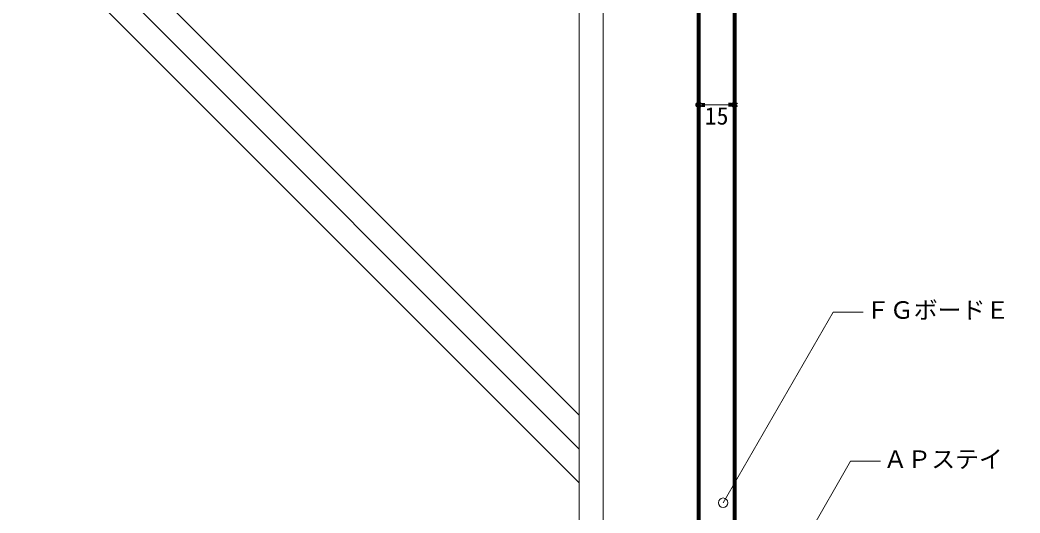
# Model space of a CAD drawing. Units: millimetres, scale not verified. Extents: x -690 to 690, y -477 to 478.
# Drawn here: x 13.8 to 432.5, y -18.3 to 188 of the extents above; entities that cross this region are included whole.
import ezdxf
from ezdxf.enums import TextEntityAlignment as Align

# ---------------------------------------------------------------- set-up
doc = ezdxf.new("R2010")
doc.units = ezdxf.units.MM
doc.header["$LTSCALE"] = 2
for name, color, linetype, lineweight in [('0-0_0', 7, 'Continuous', 80), ('0-3_KUTAI', 3, 'Continuous', 18), ('0-4_BOUSUI', 1, 'Continuous', 18), ('0-5_MOJI', 7, 'Continuous', 18), ('0-6_HATCH', 9, 'Continuous', 18), ('0-8_sunpo', 7, 'Continuous', 18), ('0-B_BUHIN', 7, 'Continuous', 80)]:
    doc.layers.add(name, color=color, linetype=linetype, lineweight=lineweight)
doc.styles.add('ＭＳ ゴシック', font='')
doc.styles.get('ＭＳ ゴシック').set_extended_font_data('MS Gothic')

# ---------------------------------------------------------------- blocks, each defined once
blk = doc.blocks.new('_Dot')
at = {"layer": '0-0_0'}
for p, q in [((-0.5, 0), (-1, 0)), ((0.25, 0), (-0.25, 0))]:
    blk.add_line(p, q, dxfattribs=at)
blk.add_circle((0, 0), 0.25, dxfattribs=at)

msp = doc.modelspace()

# ---------------------------------------------------------------- linework, layer by layer
at = {"layer": '0-3_KUTAI'}
msp.add_lwpolyline([(690.009, -227.444), (248.009, -227.444), (248.009, 262.556)], dxfattribs=at)
at = {"layer": '0-4_BOUSUI'}
msp.add_lwpolyline([(690.009, -217.444), (301.649, -217.444), (258.009, -173.805), (258.009, 266.698), (242.151, 282.556), (101.669, 282.556)], dxfattribs=at)
at = {"layer": '0-5_MOJI'}
for p, q in [((308.221, -14.04), (354.293, 65.759)), ((354.293, 65.759), (366.793, 65.759)), ((315.538, -76.453), (361.61, 3.347)), ((361.61, 3.347), (374.11, 3.347))]:
    msp.add_line(p, q, dxfattribs=at)
msp.add_circle((308.221, -14.04), 2, dxfattribs=at)
at = {"layer": '0-6_HATCH'}
for p, q in [((0.009, 270.556), (248.009, 22.556)), ((0.009, 256.413), (248.009, 8.413)), ((0.009, 242.271), (248.009, -5.729))]:
    msp.add_line(p, q, dxfattribs=at)
at = {"layer": '0-8_sunpo'}
for p, q in [((298.009, 187.075), (298.009, 152.53)), ((313.009, 187.075), (313.009, 152.53)), ((310.509, 152.53), (300.509, 152.53))]:
    msp.add_line(p, q, dxfattribs=at)
at = {"layer": '0-B_BUHIN'}
msp.add_lwpolyline([(313.009, -80.444), (298.009, -80.444), (298.009, 244.556), (313.009, 244.556)], close=True, dxfattribs=at)

# ---------------------------------------------------------------- block references
at = {"layer": '0-8_sunpo', "xscale": 2.5, "yscale": 2.5, "rotation": 180}
msp.add_blockref('_Dot', (298.009, 152.53), dxfattribs=at)
at = {"layer": '0-8_sunpo', "xscale": 2.5, "yscale": 2.5}
msp.add_blockref('_Dot', (313.009, 152.53), dxfattribs=at)

# ---------------------------------------------------------------- texts
at = {"layer": '0-5_MOJI', "style": 'ＭＳ ゴシック'}
for s, p in [('ＦＧボードＥ', (368.043, 60.759)), ('ＡＰステイ', (375.36, -1.653))]:
    msp.add_text(s, height=7.331, dxfattribs=at).set_placement(p, align=Align.BOTTOM_LEFT)
at = {"layer": '0-8_sunpo', "style": 'ＭＳ ゴシック'}
msp.add_text('15', height=7.331, dxfattribs=at).set_placement((300.509, 142.03), align=Align.BOTTOM_LEFT)

doc.saveas('drawing.dxf')
